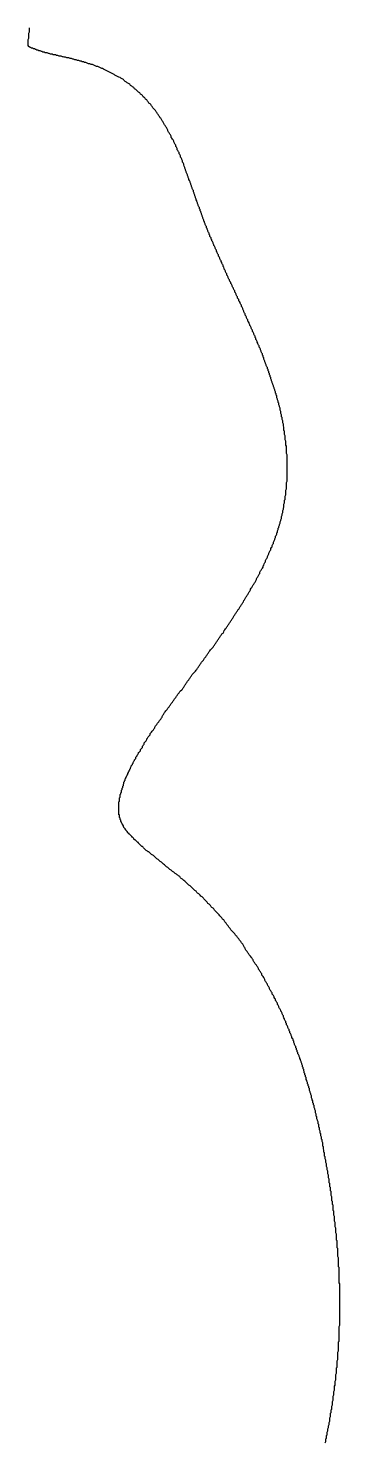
# Model space of a CAD drawing. Header units: millimetres. Extents: x 289 to 9778, y -894 to 6380.
# Drawn here: x 7194.85 to 7199.6, y -537.43 to -515.88 of the extents above; entities that cross this region are included whole.
import ezdxf

# ---------------------------------------------------------------- set-up
doc = ezdxf.new("R2010")
doc.units = ezdxf.units.MM

msp = doc.modelspace()

# ---------------------------------------------------------------- linework, layer by layer
msp.add_polyline3d([(7199.38, -537.443, 0), (7199.39, -537.423, 0), (7199.39, -537.403, 0), (7199.39, -537.383, 0), (7199.4, -537.373, 0), (7199.4, -537.353, 0), (7199.4, -537.333, 0), (7199.41, -537.323, 0), (7199.41, -537.303, 0), (7199.41, -537.283, 0), (7199.42, -537.263, 0), (7199.42, -537.253, 0), (7199.42, -537.233, 0), (7199.43, -537.213, 0), (7199.43, -537.203, 0), (7199.43, -537.183, 0), (7199.44, -537.163, 0), (7199.44, -537.143, 0), (7199.44, -537.133, 0), (7199.45, -537.113, 0), (7199.45, -537.093, 0), (7199.45, -537.083, 0), (7199.45, -537.063, 0), (7199.46, -537.043, 0), (7199.46, -537.033, 0), (7199.46, -537.013, 0), (7199.46, -536.993, 0), (7199.47, -536.983, 0), (7199.47, -536.963, 0), (7199.47, -536.943, 0), (7199.48, -536.933, 0), (7199.48, -536.913, 0), (7199.48, -536.893, 0), (7199.48, -536.883, 0), (7199.49, -536.863, 0), (7199.49, -536.843, 0), (7199.49, -536.833, 0), (7199.49, -536.813, 0), (7199.5, -536.793, 0), (7199.5, -536.783, 0), (7199.5, -536.763, 0), (7199.5, -536.743, 0), (7199.5, -536.733, 0), (7199.51, -536.713, 0), (7199.51, -536.693, 0), (7199.51, -536.683, 0), (7199.51, -536.663, 0), (7199.52, -536.643, 0), (7199.52, -536.633, 0), (7199.52, -536.613, 0), (7199.52, -536.593, 0), (7199.52, -536.583, 0), (7199.53, -536.563, 0), (7199.53, -536.553, 0), (7199.53, -536.533, 0), (7199.53, -536.513, 0), (7199.53, -536.503, 0), (7199.54, -536.483, 0), (7199.54, -536.463, 0), (7199.54, -536.453, 0), (7199.54, -536.433, 0), (7199.54, -536.413, 0), (7199.54, -536.403, 0), (7199.55, -536.383, 0), (7199.55, -536.373, 0), (7199.55, -536.353, 0), (7199.55, -536.333, 0), (7199.55, -536.323, 0), (7199.55, -536.303, 0), (7199.56, -536.293, 0), (7199.56, -536.273, 0), (7199.56, -536.253, 0), (7199.56, -536.243, 0), (7199.56, -536.223, 0), (7199.56, -536.203, 0), (7199.56, -536.193, 0), (7199.57, -536.173, 0), (7199.57, -536.163, 0), (7199.57, -536.143, 0), (7199.57, -536.123, 0), (7199.57, -536.113, 0), (7199.57, -536.093, 0), (7199.57, -536.083, 0), (7199.57, -536.063, 0), (7199.58, -536.043, 0), (7199.58, -536.033, 0), (7199.58, -536.013, 0), (7199.58, -536.003, 0), (7199.58, -535.983, 0), (7199.58, -535.973, 0), (7199.58, -535.953, 0), (7199.58, -535.933, 0), (7199.58, -535.923, 0), (7199.58, -535.903, 0), (7199.59, -535.893, 0), (7199.59, -535.873, 0), (7199.59, -535.853, 0), (7199.59, -535.843, 0), (7199.59, -535.823, 0), (7199.59, -535.813, 0), (7199.59, -535.793, 0), (7199.59, -535.783, 0), (7199.59, -535.763, 0), (7199.59, -535.743, 0), (7199.59, -535.733, 0), (7199.59, -535.713, 0), (7199.59, -535.703, 0), (7199.59, -535.683, 0), (7199.59, -535.673, 0), (7199.6, -535.653, 0), (7199.6, -535.633, 0), (7199.6, -535.623, 0), (7199.6, -535.603, 0), (7199.6, -535.593, 0), (7199.6, -535.573, 0), (7199.6, -535.563, 0), (7199.6, -535.543, 0), (7199.6, -535.523, 0), (7199.6, -535.513, 0), (7199.6, -535.493, 0), (7199.6, -535.483, 0), (7199.6, -535.463, 0), (7199.6, -535.453, 0), (7199.6, -535.433, 0), (7199.6, -535.423, 0), (7199.6, -535.403, 0), (7199.6, -535.393, 0), (7199.6, -535.373, 0), (7199.6, -535.353, 0), (7199.6, -535.343, 0), (7199.6, -535.323, 0), (7199.6, -535.313, 0), (7199.6, -535.293, 0), (7199.6, -535.283, 0), (7199.6, -535.263, 0), (7199.6, -535.253, 0), (7199.6, -535.233, 0), (7199.6, -535.223, 0), (7199.6, -535.203, 0), (7199.6, -535.183, 0), (7199.6, -535.173, 0), (7199.6, -535.153, 0), (7199.6, -535.143, 0), (7199.6, -535.123, 0), (7199.6, -535.113, 0), (7199.6, -535.093, 0), (7199.6, -535.083, 0), (7199.6, -535.063, 0), (7199.6, -535.053, 0), (7199.6, -535.033, 0), (7199.6, -535.023, 0), (7199.59, -535.003, 0), (7199.59, -534.983, 0), (7199.59, -534.973, 0), (7199.59, -534.953, 0), (7199.59, -534.943, 0), (7199.59, -534.923, 0), (7199.59, -534.913, 0), (7199.59, -534.893, 0), (7199.59, -534.883, 0), (7199.59, -534.863, 0), (7199.59, -534.853, 0), (7199.59, -534.833, 0), (7199.59, -534.823, 0), (7199.59, -534.803, 0), (7199.59, -534.793, 0), (7199.59, -534.773, 0), (7199.58, -534.763, 0), (7199.58, -534.743, 0), (7199.58, -534.733, 0), (7199.58, -534.713, 0), (7199.58, -534.703, 0), (7199.58, -534.683, 0), (7199.58, -534.673, 0), (7199.58, -534.653, 0), (7199.58, -534.633, 0), (7199.58, -534.623, 0), (7199.57, -534.603, 0), (7199.57, -534.593, 0), (7199.57, -534.573, 0), (7199.57, -534.563, 0), (7199.57, -534.543, 0), (7199.57, -534.533, 0), (7199.57, -534.513, 0), (7199.57, -534.503, 0), (7199.57, -534.483, 0), (7199.56, -534.473, 0), (7199.56, -534.453, 0), (7199.56, -534.443, 0), (7199.56, -534.423, 0), (7199.56, -534.413, 0), (7199.56, -534.393, 0), (7199.56, -534.383, 0), (7199.56, -534.363, 0), (7199.55, -534.353, 0), (7199.55, -534.333, 0), (7199.55, -534.323, 0), (7199.55, -534.303, 0), (7199.55, -534.293, 0), (7199.55, -534.273, 0), (7199.55, -534.263, 0), (7199.54, -534.243, 0), (7199.54, -534.233, 0), (7199.54, -534.213, 0), (7199.54, -534.203, 0), (7199.54, -534.183, 0), (7199.54, -534.173, 0), (7199.53, -534.153, 0), (7199.53, -534.143, 0), (7199.53, -534.123, 0), (7199.53, -534.113, 0), (7199.53, -534.093, 0), (7199.53, -534.083, 0), (7199.52, -534.063, 0), (7199.52, -534.053, 0), (7199.52, -534.033, 0), (7199.52, -534.023, 0), (7199.52, -534.003, 0), (7199.52, -533.993, 0), (7199.51, -533.973, 0), (7199.51, -533.963, 0), (7199.51, -533.943, 0), (7199.51, -533.933, 0), (7199.51, -533.913, 0), (7199.5, -533.903, 0), (7199.5, -533.883, 0), (7199.5, -533.873, 0), (7199.5, -533.853, 0), (7199.5, -533.843, 0), (7199.5, -533.823, 0), (7199.49, -533.813, 0), (7199.49, -533.793, 0), (7199.49, -533.783, 0), (7199.49, -533.763, 0), (7199.48, -533.753, 0), (7199.48, -533.733, 0), (7199.48, -533.723, 0), (7199.48, -533.703, 0), (7199.48, -533.693, 0), (7199.47, -533.673, 0), (7199.47, -533.663, 0), (7199.47, -533.643, 0), (7199.47, -533.633, 0), (7199.47, -533.613, 0), (7199.46, -533.603, 0), (7199.46, -533.583, 0), (7199.46, -533.573, 0), (7199.46, -533.553, 0), (7199.45, -533.543, 0), (7199.45, -533.523, 0), (7199.45, -533.513, 0), (7199.45, -533.493, 0), (7199.44, -533.483, 0), (7199.44, -533.463, 0), (7199.44, -533.453, 0), (7199.44, -533.433, 0), (7199.44, -533.423, 0), (7199.43, -533.403, 0), (7199.43, -533.393, 0), (7199.43, -533.373, 0), (7199.43, -533.363, 0), (7199.42, -533.343, 0), (7199.42, -533.333, 0), (7199.42, -533.313, 0), (7199.42, -533.303, 0), (7199.41, -533.283, 0), (7199.41, -533.263, 0), (7199.41, -533.253, 0), (7199.4, -533.233, 0), (7199.4, -533.223, 0), (7199.4, -533.203, 0), (7199.4, -533.193, 0), (7199.39, -533.173, 0), (7199.39, -533.163, 0), (7199.39, -533.143, 0), (7199.39, -533.133, 0), (7199.38, -533.113, 0), (7199.38, -533.103, 0), (7199.38, -533.083, 0), (7199.37, -533.073, 0), (7199.37, -533.053, 0), (7199.37, -533.043, 0), (7199.37, -533.023, 0), (7199.36, -533.013, 0), (7199.36, -532.993, 0), (7199.36, -532.983, 0), (7199.35, -532.963, 0), (7199.35, -532.953, 0), (7199.35, -532.933, 0), (7199.34, -532.923, 0), (7199.34, -532.903, 0), (7199.34, -532.893, 0), (7199.34, -532.873, 0), (7199.33, -532.853, 0), (7199.33, -532.843, 0), (7199.33, -532.823, 0), (7199.32, -532.813, 0), (7199.32, -532.793, 0), (7199.32, -532.783, 0), (7199.31, -532.763, 0), (7199.31, -532.753, 0), (7199.31, -532.733, 0), (7199.3, -532.723, 0), (7199.3, -532.703, 0), (7199.3, -532.693, 0), (7199.29, -532.673, 0), (7199.29, -532.663, 0), (7199.29, -532.643, 0), (7199.28, -532.633, 0), (7199.28, -532.613, 0), (7199.28, -532.593, 0), (7199.27, -532.583, 0), (7199.27, -532.563, 0), (7199.27, -532.553, 0), (7199.26, -532.533, 0), (7199.26, -532.523, 0), (7199.25, -532.503, 0), (7199.25, -532.493, 0), (7199.25, -532.473, 0), (7199.24, -532.463, 0), (7199.24, -532.443, 0), (7199.24, -532.433, 0), (7199.23, -532.413, 0), (7199.23, -532.403, 0), (7199.23, -532.383, 0), (7199.22, -532.363, 0), (7199.22, -532.353, 0), (7199.21, -532.333, 0), (7199.21, -532.323, 0), (7199.21, -532.303, 0), (7199.2, -532.293, 0), (7199.2, -532.273, 0), (7199.19, -532.263, 0), (7199.19, -532.243, 0), (7199.19, -532.233, 0), (7199.18, -532.213, 0), (7199.18, -532.203, 0), (7199.17, -532.183, 0), (7199.17, -532.163, 0), (7199.17, -532.153, 0), (7199.16, -532.133, 0), (7199.16, -532.123, 0), (7199.15, -532.103, 0), (7199.15, -532.093, 0), (7199.14, -532.073, 0), (7199.14, -532.063, 0), (7199.14, -532.043, 0), (7199.13, -532.033, 0), (7199.13, -532.013, 0), (7199.12, -532.003, 0), (7199.12, -531.983, 0), (7199.11, -531.973, 0), (7199.11, -531.953, 0), (7199.1, -531.933, 0), (7199.1, -531.923, 0), (7199.09, -531.903, 0), (7199.09, -531.893, 0), (7199.09, -531.873, 0), (7199.08, -531.863, 0), (7199.08, -531.843, 0), (7199.07, -531.833, 0), (7199.07, -531.813, 0), (7199.06, -531.803, 0), (7199.06, -531.783, 0), (7199.05, -531.773, 0), (7199.05, -531.753, 0), (7199.04, -531.743, 0), (7199.04, -531.723, 0), (7199.03, -531.713, 0), (7199.03, -531.693, 0), (7199.02, -531.673, 0), (7199.02, -531.663, 0), (7199.01, -531.643, 0), (7199.01, -531.633, 0), (7199, -531.613, 0), (7199, -531.603, 0), (7198.99, -531.583, 0), (7198.99, -531.573, 0), (7198.98, -531.553, 0), (7198.98, -531.543, 0), (7198.97, -531.523, 0), (7198.96, -531.513, 0), (7198.96, -531.493, 0), (7198.95, -531.483, 0), (7198.95, -531.463, 0), (7198.94, -531.453, 0), (7198.94, -531.433, 0), (7198.93, -531.423, 0), (7198.93, -531.403, 0), (7198.92, -531.393, 0), (7198.91, -531.373, 0), (7198.91, -531.363, 0), (7198.9, -531.343, 0), (7198.9, -531.323, 0), (7198.89, -531.313, 0), (7198.89, -531.293, 0), (7198.88, -531.283, 0), (7198.87, -531.263, 0), (7198.87, -531.253, 0), (7198.86, -531.233, 0), (7198.86, -531.223, 0), (7198.85, -531.203, 0), (7198.84, -531.193, 0), (7198.84, -531.173, 0), (7198.83, -531.163, 0), (7198.83, -531.143, 0), (7198.82, -531.133, 0), (7198.81, -531.113, 0), (7198.81, -531.103, 0), (7198.8, -531.083, 0), (7198.79, -531.073, 0), (7198.79, -531.053, 0), (7198.78, -531.043, 0), (7198.78, -531.023, 0), (7198.77, -531.013, 0), (7198.76, -530.993, 0), (7198.76, -530.983, 0), (7198.75, -530.963, 0), (7198.74, -530.953, 0), (7198.74, -530.933, 0), (7198.73, -530.923, 0), (7198.72, -530.903, 0), (7198.72, -530.893, 0), (7198.71, -530.873, 0), (7198.7, -530.863, 0), (7198.7, -530.853, 0), (7198.69, -530.833, 0), (7198.68, -530.823, 0), (7198.67, -530.803, 0), (7198.67, -530.793, 0), (7198.66, -530.773, 0), (7198.65, -530.763, 0), (7198.65, -530.743, 0), (7198.64, -530.733, 0), (7198.63, -530.713, 0), (7198.62, -530.703, 0), (7198.62, -530.683, 0), (7198.61, -530.673, 0), (7198.6, -530.653, 0), (7198.6, -530.643, 0), (7198.59, -530.623, 0), (7198.58, -530.613, 0), (7198.57, -530.603, 0), (7198.57, -530.583, 0), (7198.56, -530.573, 0), (7198.55, -530.553, 0), (7198.54, -530.543, 0), (7198.53, -530.523, 0), (7198.53, -530.513, 0), (7198.52, -530.493, 0), (7198.51, -530.483, 0), (7198.5, -530.463, 0), (7198.5, -530.453, 0), (7198.49, -530.443, 0), (7198.48, -530.423, 0), (7198.47, -530.413, 0), (7198.46, -530.393, 0), (7198.46, -530.383, 0), (7198.45, -530.363, 0), (7198.44, -530.353, 0), (7198.43, -530.333, 0), (7198.42, -530.323, 0), (7198.41, -530.313, 0), (7198.41, -530.293, 0), (7198.4, -530.283, 0), (7198.39, -530.263, 0), (7198.38, -530.253, 0), (7198.37, -530.233, 0), (7198.36, -530.223, 0), (7198.36, -530.213, 0), (7198.35, -530.193, 0), (7198.34, -530.183, 0), (7198.33, -530.163, 0), (7198.32, -530.153, 0), (7198.31, -530.143, 0), (7198.3, -530.123, 0), (7198.29, -530.113, 0), (7198.28, -530.093, 0), (7198.28, -530.083, 0), (7198.27, -530.073, 0), (7198.26, -530.053, 0), (7198.25, -530.043, 0), (7198.24, -530.023, 0), (7198.23, -530.013, 0), (7198.22, -530.003, 0), (7198.21, -529.983, 0), (7198.2, -529.973, 0), (7198.19, -529.953, 0), (7198.18, -529.943, 0), (7198.17, -529.933, 0), (7198.16, -529.913, 0), (7198.16, -529.903, 0), (7198.15, -529.893, 0), (7198.14, -529.873, 0), (7198.13, -529.863, 0), (7198.12, -529.843, 0), (7198.11, -529.833, 0), (7198.1, -529.823, 0), (7198.09, -529.803, 0), (7198.08, -529.793, 0), (7198.07, -529.783, 0), (7198.06, -529.763, 0), (7198.05, -529.753, 0), (7198.04, -529.743, 0), (7198.03, -529.723, 0), (7198.02, -529.713, 0), (7198.01, -529.703, 0), (7198, -529.683, 0), (7197.99, -529.673, 0), (7197.98, -529.663, 0), (7197.96, -529.643, 0), (7197.95, -529.633, 0), (7197.94, -529.623, 0), (7197.93, -529.603, 0), (7197.92, -529.593, 0), (7197.91, -529.583, 0), (7197.9, -529.563, 0), (7197.89, -529.553, 0), (7197.88, -529.543, 0), (7197.87, -529.523, 0), (7197.86, -529.513, 0), (7197.85, -529.503, 0), (7197.84, -529.483, 0), (7197.83, -529.473, 0), (7197.81, -529.463, 0), (7197.8, -529.443, 0), (7197.79, -529.433, 0), (7197.78, -529.423, 0), (7197.77, -529.413, 0), (7197.76, -529.393, 0), (7197.75, -529.383, 0), (7197.74, -529.373, 0), (7197.72, -529.353, 0), (7197.71, -529.343, 0), (7197.7, -529.333, 0), (7197.69, -529.323, 0), (7197.68, -529.303, 0), (7197.67, -529.293, 0), (7197.65, -529.283, 0), (7197.64, -529.273, 0), (7197.63, -529.253, 0), (7197.62, -529.243, 0), (7197.61, -529.233, 0), (7197.59, -529.223, 0), (7197.58, -529.203, 0), (7197.57, -529.193, 0), (7197.56, -529.183, 0), (7197.55, -529.173, 0), (7197.53, -529.153, 0), (7197.52, -529.143, 0), (7197.51, -529.133, 0), (7197.5, -529.123, 0), (7197.48, -529.113, 0), (7197.47, -529.093, 0), (7197.46, -529.083, 0), (7197.45, -529.073, 0), (7197.43, -529.063, 0), (7197.42, -529.053, 0), (7197.41, -529.033, 0), (7197.39, -529.023, 0), (7197.38, -529.013, 0), (7197.37, -529.003, 0), (7197.36, -528.993, 0), (7197.34, -528.973, 0), (7197.33, -528.963, 0), (7197.32, -528.953, 0), (7197.3, -528.943, 0), (7197.29, -528.933, 0), (7197.28, -528.923, 0), (7197.26, -528.903, 0), (7197.25, -528.893, 0), (7197.24, -528.883, 0), (7197.22, -528.873, 0), (7197.21, -528.863, 0), (7197.2, -528.853, 0), (7197.18, -528.843, 0), (7197.17, -528.833, 0), (7197.16, -528.813, 0), (7197.14, -528.803, 0), (7197.13, -528.793, 0), (7197.12, -528.783, 0), (7197.11, -528.773, 0), (7197.09, -528.763, 0), (7197.08, -528.753, 0), (7197.07, -528.743, 0), (7197.05, -528.733, 0), (7197.04, -528.723, 0), (7197.03, -528.713, 0), (7197.01, -528.703, 0), (7197, -528.693, 0), (7196.99, -528.683, 0), (7196.98, -528.673, 0), (7196.96, -528.663, 0), (7196.95, -528.653, 0), (7196.94, -528.643, 0), (7196.93, -528.633, 0), (7196.91, -528.623, 0), (7196.9, -528.613, 0), (7196.89, -528.603, 0), (7196.88, -528.593, 0), (7196.86, -528.583, 0), (7196.85, -528.573, 0), (7196.84, -528.563, 0), (7196.83, -528.553, 0), (7196.81, -528.543, 0), (7196.8, -528.533, 0), (7196.79, -528.523, 0), (7196.78, -528.513, 0), (7196.77, -528.503, 0), (7196.76, -528.493, 0), (7196.74, -528.483, 0), (7196.73, -528.473, 0), (7196.72, -528.463, 0), (7196.71, -528.453, 0), (7196.7, -528.443, 0), (7196.69, -528.433, 0), (7196.68, -528.433, 0), (7196.67, -528.423, 0), (7196.65, -528.413, 0), (7196.64, -528.403, 0), (7196.63, -528.393, 0), (7196.62, -528.383, 0), (7196.61, -528.373, 0), (7196.6, -528.363, 0), (7196.59, -528.353, 0), (7196.58, -528.353, 0), (7196.57, -528.343, 0), (7196.56, -528.333, 0), (7196.55, -528.323, 0), (7196.54, -528.313, 0), (7196.53, -528.303, 0), (7196.53, -528.293, 0), (7196.52, -528.293, 0), (7196.51, -528.283, 0), (7196.5, -528.273, 0), (7196.49, -528.263, 0), (7196.48, -528.253, 0), (7196.47, -528.253, 0), (7196.46, -528.243, 0), (7196.46, -528.233, 0), (7196.45, -528.223, 0), (7196.44, -528.213, 0), (7196.43, -528.213, 0), (7196.43, -528.203, 0), (7196.42, -528.193, 0), (7196.41, -528.183, 0), (7196.41, -528.183, 0), (7196.4, -528.173, 0), (7196.39, -528.163, 0), (7196.39, -528.153, 0), (7196.38, -528.153, 0), (7196.37, -528.143, 0), (7196.37, -528.133, 0), (7196.36, -528.133, 0), (7196.36, -528.123, 0), (7196.35, -528.113, 0), (7196.35, -528.113, 0), (7196.34, -528.103, 0), (7196.34, -528.093, 0), (7196.33, -528.093, 0), (7196.33, -528.083, 0), (7196.32, -528.073, 0), (7196.32, -528.073, 0), (7196.31, -528.063, 0), (7196.31, -528.063, 0), (7196.31, -528.053, 0), (7196.3, -528.053, 0), (7196.3, -528.043, 0), (7196.3, -528.033, 0), (7196.29, -528.033, 0), (7196.29, -528.023, 0), (7196.29, -528.023, 0), (7196.28, -528.013, 0), (7196.28, -528.013, 0), (7196.28, -528.003, 0), (7196.28, -528.003, 0), (7196.27, -527.993, 0), (7196.27, -527.993, 0), (7196.27, -527.983, 0), (7196.27, -527.983, 0), (7196.26, -527.973, 0), (7196.26, -527.963, 0), (7196.26, -527.963, 0), (7196.26, -527.953, 0), (7196.26, -527.953, 0), (7196.25, -527.943, 0), (7196.25, -527.943, 0), (7196.25, -527.933, 0), (7196.25, -527.933, 0), (7196.25, -527.923, 0), (7196.25, -527.923, 0), (7196.24, -527.913, 0), (7196.24, -527.913, 0), (7196.24, -527.903, 0), (7196.24, -527.893, 0), (7196.24, -527.893, 0), (7196.24, -527.883, 0), (7196.24, -527.883, 0), (7196.24, -527.873, 0), (7196.23, -527.873, 0), (7196.23, -527.863, 0), (7196.23, -527.853, 0), (7196.23, -527.853, 0), (7196.23, -527.843, 0), (7196.23, -527.843, 0), (7196.23, -527.833, 0), (7196.23, -527.823, 0), (7196.23, -527.823, 0), (7196.23, -527.813, 0), (7196.23, -527.803, 0), (7196.23, -527.803, 0), (7196.23, -527.793, 0), (7196.23, -527.793, 0), (7196.23, -527.783, 0), (7196.23, -527.773, 0), (7196.23, -527.773, 0), (7196.23, -527.763, 0), (7196.23, -527.753, 0), (7196.23, -527.743, 0), (7196.23, -527.743, 0), (7196.23, -527.733, 0), (7196.23, -527.723, 0), (7196.23, -527.723, 0), (7196.23, -527.713, 0), (7196.23, -527.703, 0), (7196.23, -527.693, 0), (7196.23, -527.693, 0), (7196.23, -527.683, 0), (7196.23, -527.673, 0), (7196.24, -527.663, 0), (7196.24, -527.653, 0), (7196.24, -527.653, 0), (7196.24, -527.643, 0), (7196.24, -527.633, 0), (7196.24, -527.623, 0), (7196.24, -527.613, 0), (7196.24, -527.613, 0), (7196.25, -527.603, 0), (7196.25, -527.593, 0), (7196.25, -527.583, 0), (7196.25, -527.573, 0), (7196.25, -527.563, 0), (7196.26, -527.553, 0), (7196.26, -527.553, 0), (7196.26, -527.543, 0), (7196.26, -527.533, 0), (7196.27, -527.523, 0), (7196.27, -527.513, 0), (7196.27, -527.503, 0), (7196.27, -527.493, 0), (7196.28, -527.483, 0), (7196.28, -527.473, 0), (7196.28, -527.463, 0), (7196.29, -527.453, 0), (7196.29, -527.443, 0), (7196.29, -527.433, 0), (7196.3, -527.423, 0), (7196.3, -527.413, 0), (7196.3, -527.403, 0), (7196.31, -527.393, 0), (7196.31, -527.383, 0), (7196.31, -527.373, 0), (7196.32, -527.363, 0), (7196.32, -527.353, 0), (7196.33, -527.343, 0), (7196.33, -527.333, 0), (7196.33, -527.323, 0), (7196.34, -527.313, 0), (7196.34, -527.303, 0), (7196.35, -527.293, 0), (7196.35, -527.283, 0), (7196.36, -527.273, 0), (7196.36, -527.263, 0), (7196.37, -527.253, 0), (7196.37, -527.243, 0), (7196.38, -527.223, 0), (7196.38, -527.213, 0), (7196.39, -527.203, 0), (7196.39, -527.193, 0), (7196.4, -527.183, 0), (7196.4, -527.173, 0), (7196.41, -527.163, 0), (7196.41, -527.153, 0), (7196.42, -527.133, 0), (7196.42, -527.123, 0), (7196.43, -527.113, 0), (7196.44, -527.103, 0), (7196.44, -527.093, 0), (7196.45, -527.083, 0), (7196.45, -527.073, 0), (7196.46, -527.053, 0), (7196.47, -527.043, 0), (7196.47, -527.033, 0), (7196.48, -527.023, 0), (7196.49, -527.013, 0), (7196.49, -526.993, 0), (7196.5, -526.983, 0), (7196.51, -526.973, 0), (7196.51, -526.963, 0), (7196.52, -526.953, 0), (7196.53, -526.933, 0), (7196.53, -526.923, 0), (7196.54, -526.913, 0), (7196.55, -526.903, 0), (7196.56, -526.893, 0), (7196.56, -526.873, 0), (7196.57, -526.863, 0), (7196.58, -526.853, 0), (7196.59, -526.843, 0), (7196.59, -526.823, 0), (7196.6, -526.813, 0), (7196.61, -526.803, 0), (7196.62, -526.793, 0), (7196.62, -526.773, 0), (7196.63, -526.763, 0), (7196.64, -526.753, 0), (7196.65, -526.743, 0), (7196.66, -526.723, 0), (7196.66, -526.713, 0), (7196.67, -526.703, 0), (7196.68, -526.683, 0), (7196.69, -526.673, 0), (7196.7, -526.663, 0), (7196.71, -526.653, 0), (7196.71, -526.633, 0), (7196.72, -526.623, 0), (7196.73, -526.613, 0), (7196.74, -526.593, 0), (7196.75, -526.583, 0), (7196.76, -526.573, 0), (7196.77, -526.553, 0), (7196.78, -526.543, 0), (7196.78, -526.533, 0), (7196.79, -526.513, 0), (7196.8, -526.503, 0), (7196.81, -526.493, 0), (7196.82, -526.473, 0), (7196.83, -526.463, 0), (7196.84, -526.453, 0), (7196.85, -526.433, 0), (7196.86, -526.423, 0), (7196.87, -526.413, 0), (7196.88, -526.393, 0), (7196.89, -526.383, 0), (7196.89, -526.373, 0), (7196.9, -526.353, 0), (7196.91, -526.343, 0), (7196.92, -526.333, 0), (7196.93, -526.313, 0), (7196.94, -526.303, 0), (7196.95, -526.283, 0), (7196.96, -526.273, 0), (7196.97, -526.263, 0), (7196.98, -526.243, 0), (7196.99, -526.233, 0), (7197, -526.223, 0), (7197.01, -526.203, 0), (7197.02, -526.193, 0), (7197.03, -526.173, 0), (7197.04, -526.163, 0), (7197.05, -526.153, 0), (7197.06, -526.133, 0), (7197.07, -526.123, 0), (7197.08, -526.103, 0), (7197.09, -526.093, 0), (7197.1, -526.083, 0), (7197.11, -526.063, 0), (7197.12, -526.053, 0), (7197.13, -526.033, 0), (7197.14, -526.023, 0), (7197.15, -526.013, 0), (7197.16, -525.993, 0), (7197.17, -525.983, 0), (7197.19, -525.963, 0), (7197.2, -525.953, 0), (7197.21, -525.933, 0), (7197.22, -525.923, 0), (7197.23, -525.913, 0), (7197.24, -525.893, 0), (7197.25, -525.883, 0), (7197.26, -525.863, 0), (7197.27, -525.853, 0), (7197.28, -525.833, 0), (7197.29, -525.823, 0), (7197.3, -525.813, 0), (7197.31, -525.793, 0), (7197.32, -525.783, 0), (7197.33, -525.763, 0), (7197.34, -525.753, 0), (7197.35, -525.733, 0), (7197.36, -525.723, 0), (7197.38, -525.703, 0), (7197.39, -525.693, 0), (7197.4, -525.683, 0), (7197.41, -525.663, 0), (7197.42, -525.653, 0), (7197.43, -525.633, 0), (7197.44, -525.623, 0), (7197.45, -525.603, 0), (7197.46, -525.593, 0), (7197.47, -525.573, 0), (7197.48, -525.563, 0), (7197.49, -525.543, 0), (7197.5, -525.533, 0), (7197.52, -525.513, 0), (7197.53, -525.503, 0), (7197.54, -525.483, 0), (7197.55, -525.473, 0), (7197.56, -525.463, 0), (7197.57, -525.443, 0), (7197.58, -525.433, 0), (7197.59, -525.413, 0), (7197.6, -525.403, 0), (7197.61, -525.383, 0), (7197.62, -525.373, 0), (7197.63, -525.353, 0), (7197.64, -525.343, 0), (7197.66, -525.323, 0), (7197.67, -525.313, 0), (7197.68, -525.293, 0), (7197.69, -525.283, 0), (7197.7, -525.263, 0), (7197.71, -525.253, 0), (7197.72, -525.233, 0), (7197.73, -525.223, 0), (7197.74, -525.203, 0), (7197.75, -525.193, 0), (7197.76, -525.173, 0), (7197.77, -525.163, 0), (7197.78, -525.143, 0), (7197.79, -525.133, 0), (7197.8, -525.113, 0), (7197.82, -525.103, 0), (7197.83, -525.083, 0), (7197.84, -525.063, 0), (7197.85, -525.053, 0), (7197.86, -525.033, 0), (7197.87, -525.023, 0), (7197.88, -525.003, 0), (7197.89, -524.993, 0), (7197.9, -524.973, 0), (7197.91, -524.963, 0), (7197.92, -524.943, 0), (7197.93, -524.933, 0), (7197.94, -524.913, 0), (7197.95, -524.903, 0), (7197.96, -524.883, 0), (7197.97, -524.873, 0), (7197.98, -524.853, 0), (7197.99, -524.833, 0), (7198, -524.823, 0), (7198.01, -524.803, 0), (7198.02, -524.793, 0), (7198.03, -524.773, 0), (7198.04, -524.763, 0), (7198.05, -524.743, 0), (7198.06, -524.733, 0), (7198.07, -524.713, 0), (7198.08, -524.693, 0), (7198.09, -524.683, 0), (7198.1, -524.663, 0), (7198.11, -524.653, 0), (7198.12, -524.633, 0), (7198.13, -524.623, 0), (7198.14, -524.603, 0), (7198.15, -524.593, 0), (7198.16, -524.573, 0), (7198.17, -524.553, 0), (7198.18, -524.543, 0), (7198.19, -524.523, 0), (7198.2, -524.513, 0), (7198.21, -524.493, 0), (7198.22, -524.473, 0), (7198.23, -524.463, 0), (7198.24, -524.443, 0), (7198.24, -524.433, 0), (7198.25, -524.413, 0), (7198.26, -524.403, 0), (7198.27, -524.383, 0), (7198.28, -524.363, 0), (7198.29, -524.353, 0), (7198.3, -524.333, 0), (7198.31, -524.323, 0), (7198.32, -524.303, 0), (7198.33, -524.283, 0), (7198.33, -524.273, 0), (7198.34, -524.253, 0), (7198.35, -524.243, 0), (7198.36, -524.223, 0), (7198.37, -524.203, 0), (7198.38, -524.193, 0), (7198.38, -524.173, 0), (7198.39, -524.153, 0), (7198.4, -524.143, 0), (7198.41, -524.123, 0), (7198.42, -524.113, 0), (7198.43, -524.093, 0), (7198.43, -524.073, 0), (7198.44, -524.063, 0), (7198.45, -524.043, 0), (7198.46, -524.023, 0), (7198.47, -524.013, 0), (7198.47, -523.993, 0), (7198.48, -523.973, 0), (7198.49, -523.963, 0), (7198.5, -523.943, 0), (7198.5, -523.933, 0), (7198.51, -523.913, 0), (7198.52, -523.893, 0), (7198.52, -523.883, 0), (7198.53, -523.863, 0), (7198.54, -523.843, 0), (7198.55, -523.833, 0), (7198.55, -523.813, 0), (7198.56, -523.793, 0), (7198.57, -523.783, 0), (7198.57, -523.763, 0), (7198.58, -523.743, 0), (7198.59, -523.733, 0), (7198.59, -523.713, 0), (7198.6, -523.693, 0), (7198.61, -523.673, 0), (7198.61, -523.663, 0), (7198.62, -523.643, 0), (7198.62, -523.623, 0), (7198.63, -523.613, 0), (7198.64, -523.593, 0), (7198.64, -523.573, 0), (7198.65, -523.563, 0), (7198.65, -523.543, 0), (7198.66, -523.523, 0), (7198.66, -523.503, 0), (7198.67, -523.493, 0), (7198.67, -523.473, 0), (7198.68, -523.453, 0), (7198.68, -523.443, 0), (7198.69, -523.423, 0), (7198.69, -523.403, 0), (7198.7, -523.383, 0), (7198.7, -523.373, 0), (7198.71, -523.353, 0), (7198.71, -523.333, 0), (7198.71, -523.323, 0), (7198.72, -523.303, 0), (7198.72, -523.283, 0), (7198.73, -523.263, 0), (7198.73, -523.253, 0), (7198.73, -523.233, 0), (7198.74, -523.213, 0), (7198.74, -523.193, 0), (7198.75, -523.183, 0), (7198.75, -523.163, 0), (7198.75, -523.143, 0), (7198.75, -523.133, 0), (7198.76, -523.113, 0), (7198.76, -523.093, 0), (7198.76, -523.073, 0), (7198.77, -523.063, 0), (7198.77, -523.043, 0), (7198.77, -523.023, 0), (7198.77, -523.013, 0), (7198.78, -522.993, 0), (7198.78, -522.973, 0), (7198.78, -522.953, 0), (7198.78, -522.943, 0), (7198.78, -522.923, 0), (7198.79, -522.903, 0), (7198.79, -522.893, 0), (7198.79, -522.873, 0), (7198.79, -522.853, 0), (7198.79, -522.833, 0), (7198.79, -522.823, 0), (7198.79, -522.803, 0), (7198.8, -522.783, 0), (7198.8, -522.773, 0), (7198.8, -522.753, 0), (7198.8, -522.733, 0), (7198.8, -522.723, 0), (7198.8, -522.703, 0), (7198.8, -522.683, 0), (7198.8, -522.673, 0), (7198.8, -522.653, 0), (7198.8, -522.633, 0), (7198.8, -522.623, 0), (7198.8, -522.603, 0), (7198.8, -522.583, 0), (7198.8, -522.563, 0), (7198.8, -522.553, 0), (7198.8, -522.533, 0), (7198.8, -522.513, 0), (7198.8, -522.503, 0), (7198.8, -522.483, 0), (7198.8, -522.463, 0), (7198.8, -522.453, 0), (7198.8, -522.433, 0), (7198.8, -522.413, 0), (7198.8, -522.403, 0), (7198.8, -522.383, 0), (7198.79, -522.363, 0), (7198.79, -522.353, 0), (7198.79, -522.333, 0), (7198.79, -522.323, 0), (7198.79, -522.303, 0), (7198.79, -522.283, 0), (7198.79, -522.273, 0), (7198.79, -522.253, 0), (7198.78, -522.233, 0), (7198.78, -522.223, 0), (7198.78, -522.203, 0), (7198.78, -522.183, 0), (7198.78, -522.173, 0), (7198.77, -522.153, 0), (7198.77, -522.133, 0), (7198.77, -522.123, 0), (7198.77, -522.103, 0), (7198.77, -522.093, 0), (7198.76, -522.073, 0), (7198.76, -522.053, 0), (7198.76, -522.043, 0), (7198.76, -522.023, 0), (7198.75, -522.013, 0), (7198.75, -521.993, 0), (7198.75, -521.973, 0), (7198.75, -521.963, 0), (7198.74, -521.943, 0), (7198.74, -521.923, 0), (7198.74, -521.913, 0), (7198.73, -521.893, 0), (7198.73, -521.883, 0), (7198.73, -521.863, 0), (7198.72, -521.843, 0), (7198.72, -521.833, 0), (7198.72, -521.813, 0), (7198.71, -521.803, 0), (7198.71, -521.783, 0), (7198.71, -521.773, 0), (7198.7, -521.753, 0), (7198.7, -521.733, 0), (7198.7, -521.723, 0), (7198.69, -521.703, 0), (7198.69, -521.693, 0), (7198.69, -521.673, 0), (7198.68, -521.653, 0), (7198.68, -521.643, 0), (7198.67, -521.623, 0), (7198.67, -521.613, 0), (7198.67, -521.593, 0), (7198.66, -521.583, 0), (7198.66, -521.563, 0), (7198.65, -521.543, 0), (7198.65, -521.533, 0), (7198.64, -521.513, 0), (7198.64, -521.503, 0), (7198.64, -521.483, 0), (7198.63, -521.473, 0), (7198.63, -521.453, 0), (7198.62, -521.443, 0), (7198.62, -521.423, 0), (7198.61, -521.403, 0), (7198.61, -521.393, 0), (7198.6, -521.373, 0), (7198.6, -521.363, 0), (7198.59, -521.343, 0), (7198.59, -521.333, 0), (7198.58, -521.313, 0), (7198.58, -521.303, 0), (7198.57, -521.283, 0), (7198.57, -521.273, 0), (7198.56, -521.253, 0), (7198.56, -521.243, 0), (7198.55, -521.223, 0), (7198.55, -521.203, 0), (7198.54, -521.193, 0), (7198.54, -521.173, 0), (7198.53, -521.163, 0), (7198.53, -521.143, 0), (7198.52, -521.133, 0), (7198.52, -521.113, 0), (7198.51, -521.103, 0), (7198.51, -521.083, 0), (7198.5, -521.073, 0), (7198.5, -521.053, 0), (7198.49, -521.043, 0), (7198.48, -521.023, 0), (7198.48, -521.013, 0), (7198.47, -520.993, 0), (7198.47, -520.983, 0), (7198.46, -520.963, 0), (7198.46, -520.953, 0), (7198.45, -520.933, 0), (7198.44, -520.923, 0), (7198.44, -520.903, 0), (7198.43, -520.893, 0), (7198.43, -520.873, 0), (7198.42, -520.863, 0), (7198.42, -520.843, 0), (7198.41, -520.833, 0), (7198.4, -520.813, 0), (7198.4, -520.803, 0), (7198.39, -520.783, 0), (7198.39, -520.773, 0), (7198.38, -520.753, 0), (7198.37, -520.743, 0), (7198.37, -520.723, 0), (7198.36, -520.713, 0), (7198.35, -520.693, 0), (7198.35, -520.683, 0), (7198.34, -520.663, 0), (7198.34, -520.653, 0), (7198.33, -520.633, 0), (7198.32, -520.623, 0), (7198.32, -520.603, 0), (7198.31, -520.593, 0), (7198.31, -520.573, 0), (7198.3, -520.563, 0), (7198.29, -520.543, 0), (7198.29, -520.533, 0), (7198.28, -520.513, 0), (7198.27, -520.503, 0), (7198.27, -520.483, 0), (7198.26, -520.473, 0), (7198.25, -520.453, 0), (7198.25, -520.443, 0), (7198.24, -520.423, 0), (7198.23, -520.413, 0), (7198.23, -520.403, 0), (7198.22, -520.383, 0), (7198.22, -520.373, 0), (7198.21, -520.353, 0), (7198.2, -520.343, 0), (7198.2, -520.323, 0), (7198.19, -520.313, 0), (7198.18, -520.293, 0), (7198.18, -520.283, 0), (7198.17, -520.263, 0), (7198.16, -520.253, 0), (7198.16, -520.233, 0), (7198.15, -520.223, 0), (7198.14, -520.203, 0), (7198.14, -520.193, 0), (7198.13, -520.183, 0), (7198.12, -520.163, 0), (7198.12, -520.153, 0), (7198.11, -520.133, 0), (7198.1, -520.123, 0), (7198.1, -520.103, 0), (7198.09, -520.093, 0), (7198.08, -520.073, 0), (7198.08, -520.063, 0), (7198.07, -520.043, 0), (7198.06, -520.033, 0), (7198.06, -520.013, 0), (7198.05, -520.003, 0), (7198.04, -519.993, 0), (7198.04, -519.973, 0), (7198.03, -519.963, 0), (7198.02, -519.943, 0), (7198.02, -519.933, 0), (7198.01, -519.913, 0), (7198, -519.903, 0), (7198, -519.883, 0), (7197.99, -519.873, 0), (7197.98, -519.853, 0), (7197.98, -519.843, 0), (7197.97, -519.833, 0), (7197.96, -519.813, 0), (7197.96, -519.803, 0), (7197.95, -519.783, 0), (7197.94, -519.773, 0), (7197.94, -519.753, 0), (7197.93, -519.743, 0), (7197.92, -519.723, 0), (7197.92, -519.713, 0), (7197.91, -519.703, 0), (7197.9, -519.683, 0), (7197.9, -519.673, 0), (7197.89, -519.653, 0), (7197.88, -519.643, 0), (7197.88, -519.623, 0), (7197.87, -519.613, 0), (7197.86, -519.593, 0), (7197.86, -519.583, 0), (7197.85, -519.563, 0), (7197.84, -519.553, 0), (7197.84, -519.543, 0), (7197.83, -519.523, 0), (7197.82, -519.513, 0), (7197.82, -519.493, 0), (7197.81, -519.483, 0), (7197.8, -519.463, 0), (7197.8, -519.453, 0), (7197.79, -519.433, 0), (7197.79, -519.423, 0), (7197.78, -519.413, 0), (7197.77, -519.393, 0), (7197.77, -519.383, 0), (7197.76, -519.363, 0), (7197.75, -519.353, 0), (7197.75, -519.333, 0), (7197.74, -519.323, 0), (7197.73, -519.303, 0), (7197.73, -519.293, 0), (7197.72, -519.283, 0), (7197.72, -519.263, 0), (7197.71, -519.253, 0), (7197.7, -519.233, 0), (7197.7, -519.223, 0), (7197.69, -519.203, 0), (7197.68, -519.193, 0), (7197.68, -519.183, 0), (7197.67, -519.163, 0), (7197.67, -519.153, 0), (7197.66, -519.133, 0), (7197.65, -519.123, 0), (7197.65, -519.103, 0), (7197.64, -519.093, 0), (7197.64, -519.073, 0), (7197.63, -519.063, 0), (7197.62, -519.053, 0), (7197.62, -519.033, 0), (7197.61, -519.023, 0), (7197.61, -519.003, 0), (7197.6, -518.993, 0), (7197.59, -518.973, 0), (7197.59, -518.963, 0), (7197.58, -518.943, 0), (7197.58, -518.933, 0), (7197.57, -518.923, 0), (7197.57, -518.903, 0), (7197.56, -518.893, 0), (7197.55, -518.873, 0), (7197.55, -518.863, 0), (7197.54, -518.843, 0), (7197.54, -518.833, 0), (7197.53, -518.823, 0), (7197.53, -518.803, 0), (7197.52, -518.793, 0), (7197.51, -518.773, 0), (7197.51, -518.763, 0), (7197.5, -518.743, 0), (7197.5, -518.733, 0), (7197.49, -518.713, 0), (7197.49, -518.703, 0), (7197.48, -518.683, 0), (7197.48, -518.673, 0), (7197.47, -518.663, 0), (7197.47, -518.643, 0), (7197.46, -518.633, 0), (7197.46, -518.613, 0), (7197.45, -518.603, 0), (7197.44, -518.583, 0), (7197.44, -518.573, 0), (7197.43, -518.553, 0), (7197.43, -518.543, 0), (7197.42, -518.523, 0), (7197.42, -518.513, 0), (7197.41, -518.493, 0), (7197.41, -518.483, 0), (7197.4, -518.463, 0), (7197.4, -518.453, 0), (7197.39, -518.433, 0), (7197.39, -518.423, 0), (7197.38, -518.403, 0), (7197.38, -518.393, 0), (7197.37, -518.373, 0), (7197.37, -518.353, 0), (7197.36, -518.343, 0), (7197.35, -518.323, 0), (7197.35, -518.313, 0), (7197.34, -518.293, 0), (7197.34, -518.283, 0), (7197.33, -518.263, 0), (7197.33, -518.253, 0), (7197.32, -518.233, 0), (7197.32, -518.223, 0), (7197.31, -518.203, 0), (7197.3, -518.183, 0), (7197.3, -518.173, 0), (7197.29, -518.153, 0), (7197.29, -518.143, 0), (7197.28, -518.123, 0), (7197.28, -518.113, 0), (7197.27, -518.093, 0), (7197.26, -518.073, 0), (7197.26, -518.063, 0), (7197.25, -518.043, 0), (7197.25, -518.033, 0), (7197.24, -518.013, 0), (7197.24, -518.003, 0), (7197.23, -517.983, 0), (7197.22, -517.963, 0), (7197.22, -517.953, 0), (7197.21, -517.933, 0), (7197.2, -517.923, 0), (7197.2, -517.903, 0), (7197.19, -517.883, 0), (7197.19, -517.873, 0), (7197.18, -517.853, 0), (7197.17, -517.843, 0), (7197.17, -517.823, 0), (7197.16, -517.803, 0), (7197.15, -517.793, 0), (7197.15, -517.773, 0), (7197.14, -517.763, 0), (7197.13, -517.743, 0), (7197.12, -517.733, 0), (7197.12, -517.713, 0), (7197.11, -517.693, 0), (7197.1, -517.683, 0), (7197.1, -517.663, 0), (7197.09, -517.653, 0), (7197.08, -517.633, 0), (7197.07, -517.613, 0), (7197.07, -517.603, 0), (7197.06, -517.583, 0), (7197.05, -517.573, 0), (7197.04, -517.553, 0), (7197.03, -517.543, 0), (7197.03, -517.523, 0), (7197.02, -517.503, 0), (7197.01, -517.493, 0), (7197, -517.473, 0), (7196.99, -517.463, 0), (7196.98, -517.443, 0), (7196.98, -517.433, 0), (7196.97, -517.413, 0), (7196.96, -517.393, 0), (7196.95, -517.383, 0), (7196.94, -517.363, 0), (7196.93, -517.353, 0), (7196.92, -517.333, 0), (7196.91, -517.323, 0), (7196.9, -517.303, 0), (7196.89, -517.293, 0), (7196.88, -517.273, 0), (7196.87, -517.253, 0), (7196.86, -517.243, 0), (7196.85, -517.223, 0), (7196.84, -517.213, 0), (7196.83, -517.193, 0), (7196.82, -517.183, 0), (7196.81, -517.163, 0), (7196.8, -517.153, 0), (7196.79, -517.133, 0), (7196.78, -517.123, 0), (7196.76, -517.103, 0), (7196.75, -517.093, 0), (7196.74, -517.073, 0), (7196.73, -517.063, 0), (7196.72, -517.043, 0), (7196.71, -517.033, 0), (7196.69, -517.023, 0), (7196.68, -517.003, 0), (7196.67, -516.993, 0), (7196.66, -516.973, 0), (7196.64, -516.963, 0), (7196.63, -516.943, 0), (7196.62, -516.933, 0), (7196.6, -516.923, 0), (7196.59, -516.903, 0), (7196.58, -516.893, 0), (7196.56, -516.883, 0), (7196.55, -516.863, 0), (7196.53, -516.853, 0), (7196.52, -516.843, 0), (7196.5, -516.823, 0), (7196.49, -516.813, 0), (7196.47, -516.803, 0), (7196.46, -516.783, 0), (7196.44, -516.773, 0), (7196.43, -516.763, 0), (7196.41, -516.753, 0), (7196.4, -516.733, 0), (7196.38, -516.723, 0), (7196.36, -516.713, 0), (7196.35, -516.703, 0), (7196.33, -516.693, 0), (7196.31, -516.673, 0), (7196.3, -516.663, 0), (7196.28, -516.653, 0), (7196.26, -516.643, 0), (7196.25, -516.633, 0), (7196.23, -516.623, 0), (7196.21, -516.613, 0), (7196.19, -516.603, 0), (7196.17, -516.593, 0), (7196.16, -516.583, 0), (7196.14, -516.573, 0), (7196.12, -516.563, 0), (7196.1, -516.553, 0), (7196.08, -516.543, 0), (7196.06, -516.533, 0), (7196.04, -516.523, 0), (7196.02, -516.513, 0), (7196, -516.503, 0), (7195.98, -516.493, 0), (7195.97, -516.493, 0), (7195.95, -516.483, 0), (7195.93, -516.473, 0), (7195.91, -516.463, 0), (7195.89, -516.463, 0), (7195.87, -516.453, 0), (7195.85, -516.443, 0), (7195.83, -516.433, 0), (7195.81, -516.433, 0), (7195.79, -516.423, 0), (7195.77, -516.423, 0), (7195.75, -516.413, 0), (7195.73, -516.403, 0), (7195.71, -516.403, 0), (7195.69, -516.393, 0), (7195.67, -516.393, 0), (7195.66, -516.383, 0), (7195.64, -516.383, 0), (7195.62, -516.373, 0), (7195.6, -516.373, 0), (7195.58, -516.363, 0), (7195.56, -516.363, 0), (7195.54, -516.353, 0), (7195.53, -516.353, 0), (7195.51, -516.343, 0), (7195.49, -516.343, 0), (7195.47, -516.333, 0), (7195.45, -516.333, 0), (7195.44, -516.333, 0), (7195.42, -516.323, 0), (7195.4, -516.323, 0), (7195.38, -516.313, 0), (7195.37, -516.313, 0), (7195.35, -516.303, 0), (7195.33, -516.303, 0), (7195.32, -516.303, 0), (7195.3, -516.293, 0), (7195.28, -516.293, 0), (7195.27, -516.283, 0), (7195.25, -516.283, 0), (7195.23, -516.283, 0), (7195.22, -516.273, 0), (7195.2, -516.273, 0), (7195.19, -516.273, 0), (7195.17, -516.263, 0), (7195.16, -516.263, 0), (7195.14, -516.253, 0), (7195.13, -516.253, 0), (7195.11, -516.253, 0), (7195.1, -516.243, 0), (7195.09, -516.243, 0), (7195.07, -516.243, 0), (7195.06, -516.233, 0), (7195.05, -516.233, 0), (7195.03, -516.223, 0), (7195.02, -516.223, 0), (7195.01, -516.223, 0), (7195, -516.213, 0), (7194.99, -516.213, 0), (7194.98, -516.213, 0), (7194.97, -516.203, 0), (7194.96, -516.203, 0), (7194.95, -516.193, 0), (7194.94, -516.193, 0), (7194.93, -516.193, 0), (7194.92, -516.183, 0), (7194.91, -516.183, 0), (7194.9, -516.183, 0), (7194.89, -516.173, 0), (7194.89, -516.173, 0), (7194.88, -516.173, 0), (7194.87, -516.163, 0), (7194.87, -516.163, 0), (7194.86, -516.163, 0), (7194.86, -516.153, 0), (7194.85, -516.153, 0), (7194.85, -516.153, 0), (7194.85, -516.143, 0), (7194.85, -516.133, 0), (7194.85, -516.123, 0), (7194.85, -516.113, 0), (7194.85, -516.103, 0), (7194.85, -516.093, 0), (7194.85, -516.083, 0), (7194.85, -516.073, 0), (7194.85, -516.063, 0), (7194.85, -516.053, 0), (7194.86, -516.033, 0), (7194.86, -516.023, 0), (7194.86, -516.013, 0), (7194.86, -515.993, 0), (7194.86, -515.983, 0), (7194.86, -515.963, 0), (7194.86, -515.953, 0), (7194.87, -515.933, 0), (7194.87, -515.923, 0), (7194.87, -515.903, 0), (7194.87, -515.883, 0), (7194.87, -515.873, 0)])

doc.saveas('drawing.dxf')
